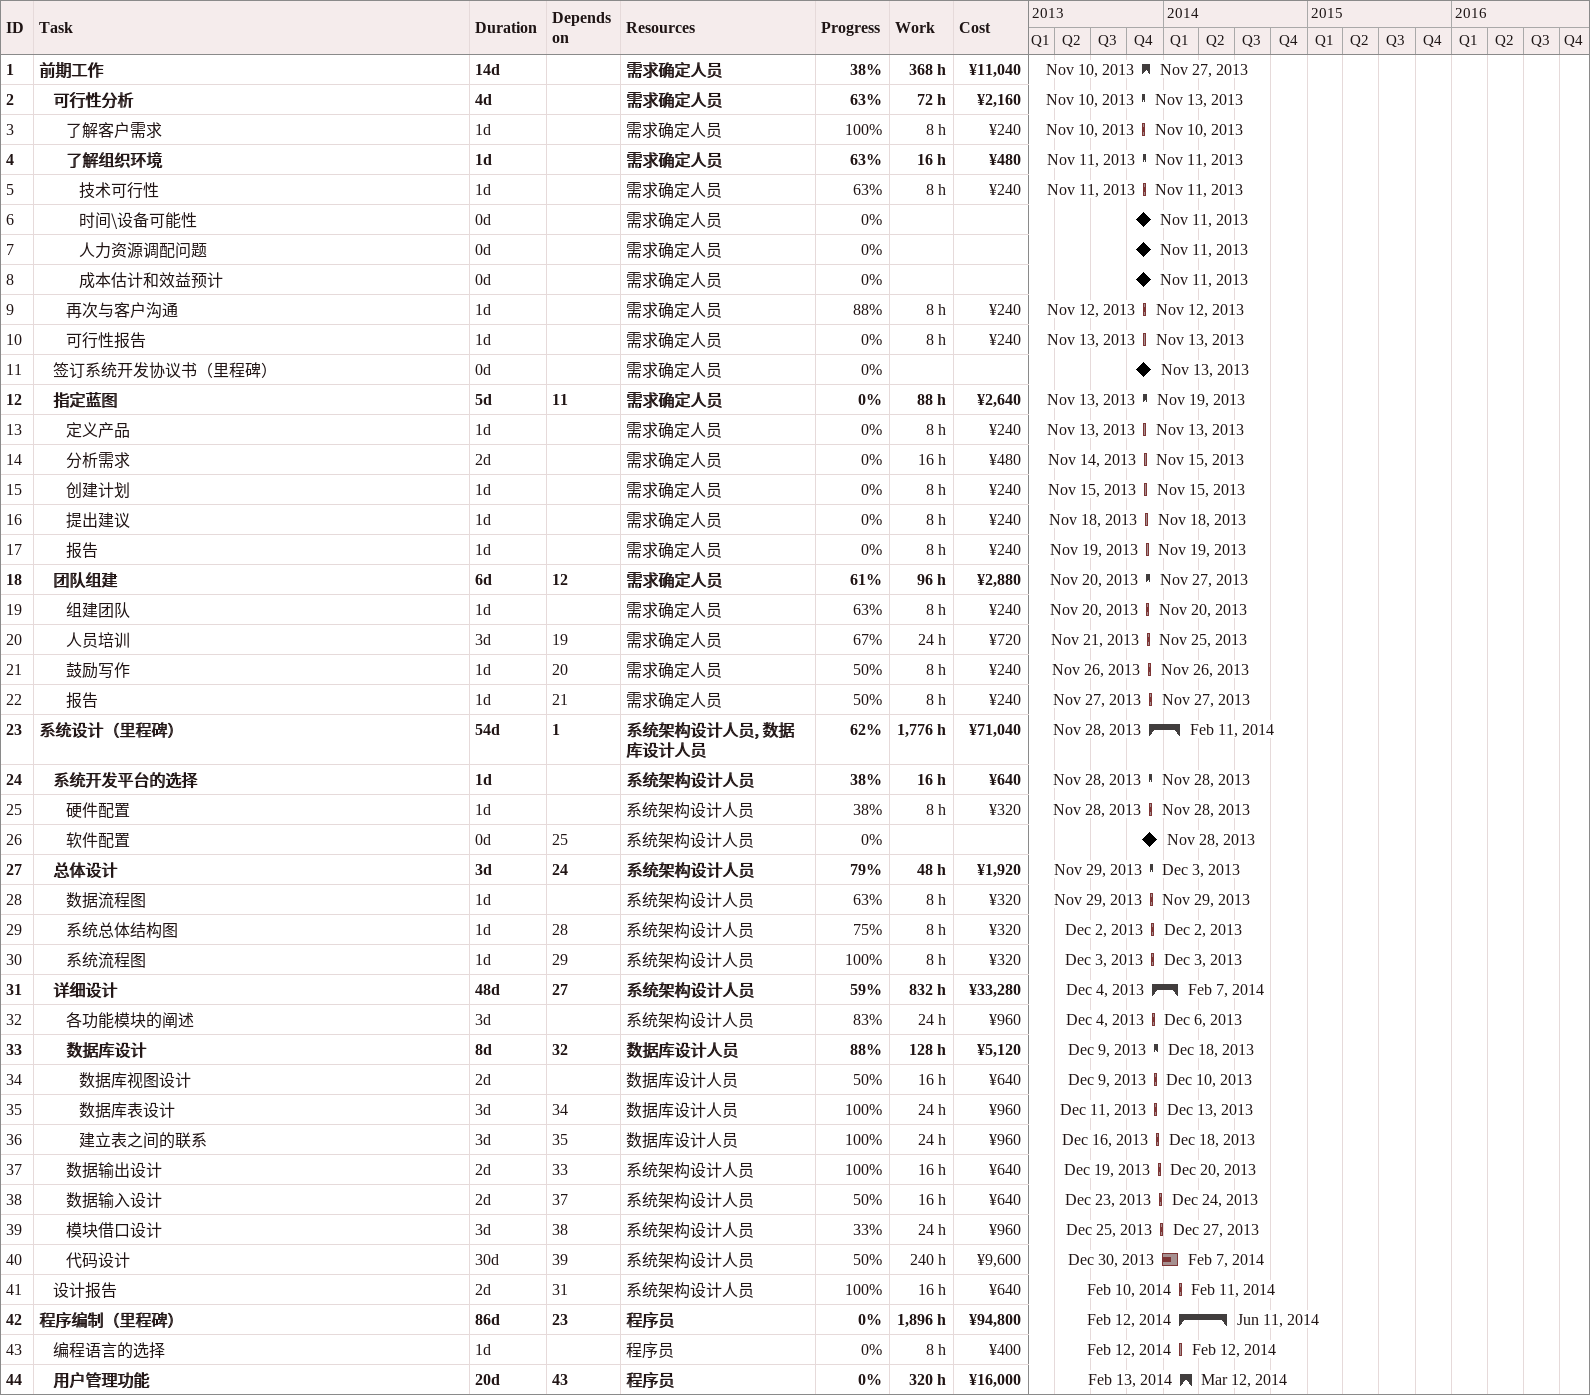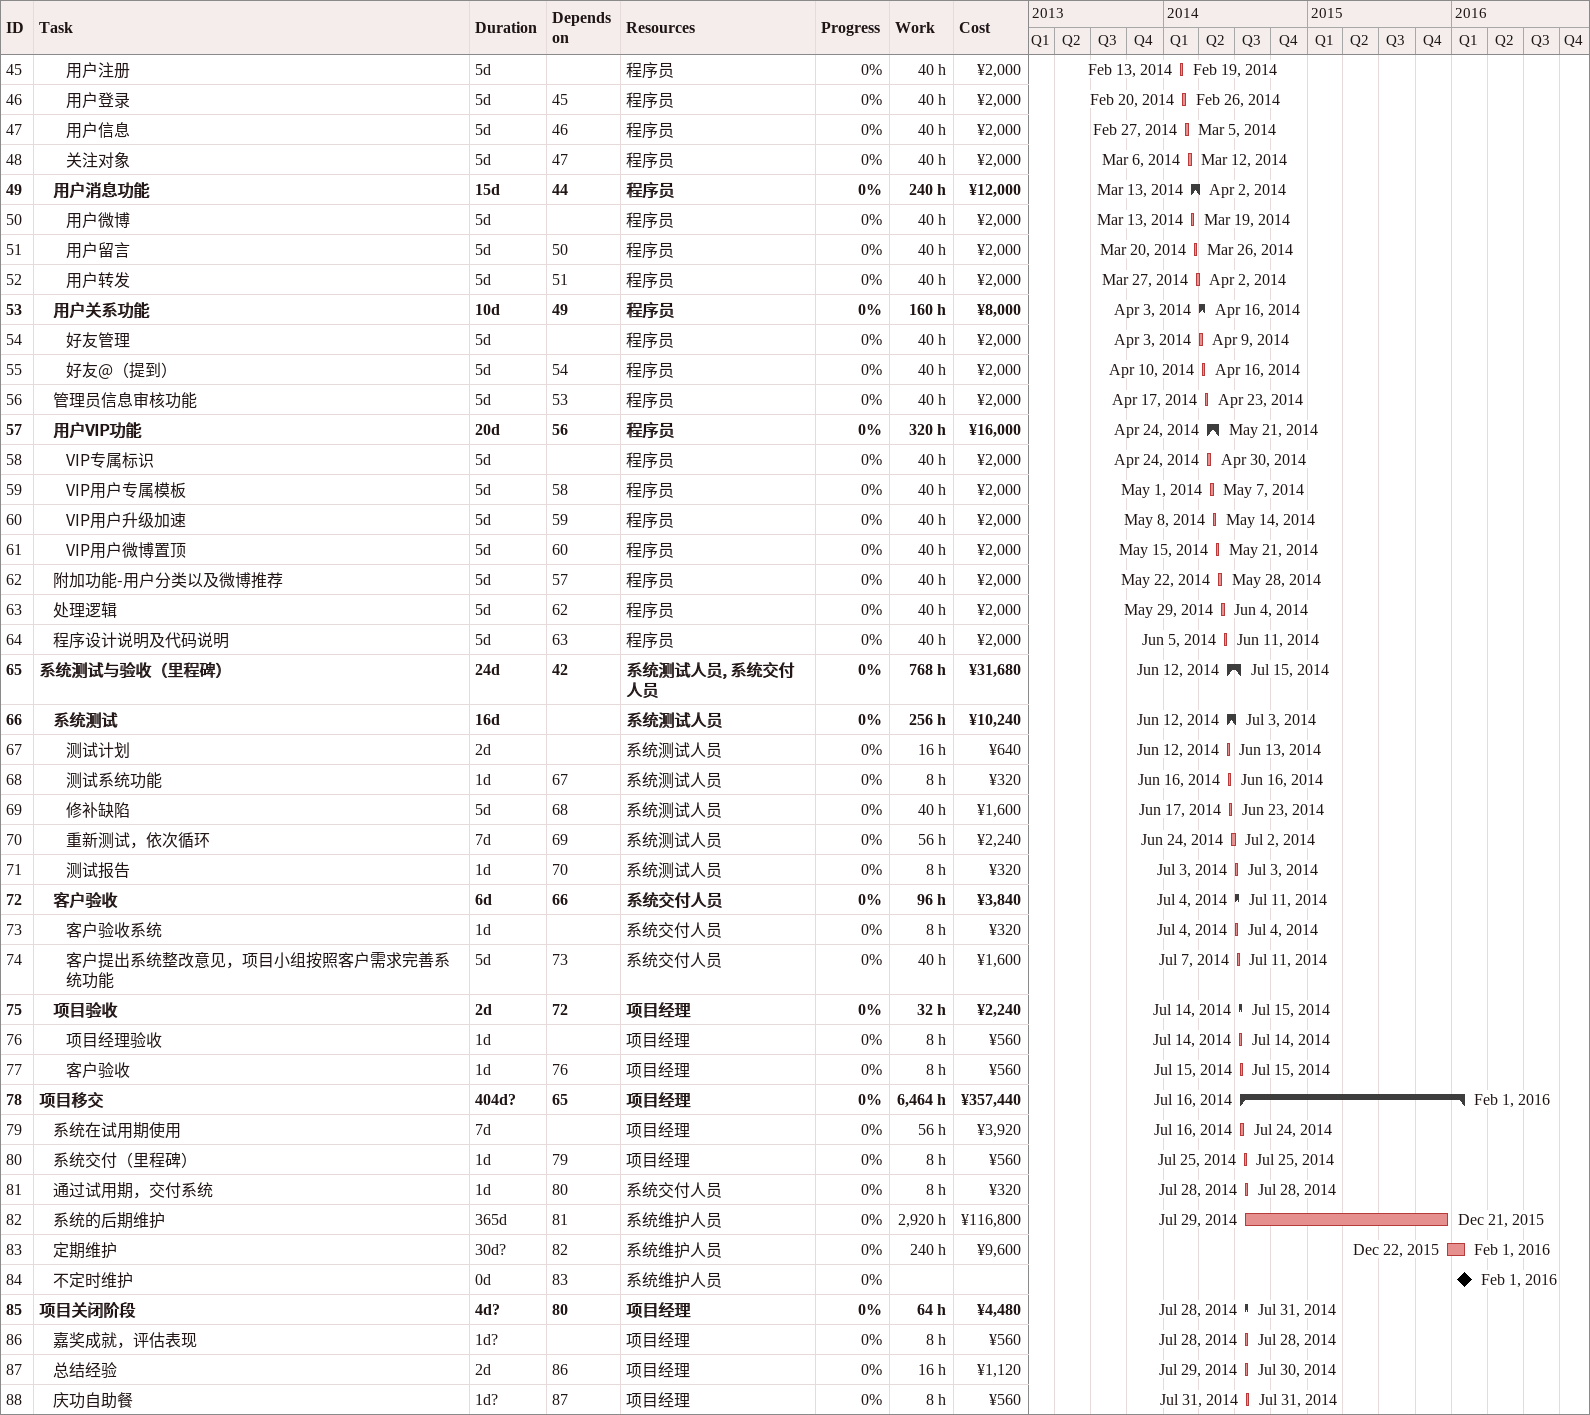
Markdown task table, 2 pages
| ID | Level | Task | Duration | Start | Finish | Predecessors | Resources | % complete | Work (h) | Cost (¥) |
|---|---|---|---|---|---|---|---|---|---|---|
| 1 | 1 | **前期工作** | 14d | 2013-11-10 | 2013-11-27 |  | 需求确定人员 | 38 | 368 | 11040 |
| 2 | 2 | **可行性分析** | 4d | 2013-11-10 | 2013-11-13 |  | 需求确定人员 | 63 | 72 | 2160 |
| 3 | 3 | 了解客户需求 | 1d | 2013-11-10 | 2013-11-10 |  | 需求确定人员 | 100 | 8 | 240 |
| 4 | 3 | **了解组织环境** | 1d | 2013-11-11 | 2013-11-11 |  | 需求确定人员 | 63 | 16 | 480 |
| 5 | 4 | 技术可行性 | 1d | 2013-11-11 | 2013-11-11 |  | 需求确定人员 | 63 | 8 | 240 |
| 6 | 4 | 时间\设备可能性 | 0d | 2013-11-11 | 2013-11-11 |  | 需求确定人员 | 0 |  |  |
| 7 | 4 | 人力资源调配问题 | 0d | 2013-11-11 | 2013-11-11 |  | 需求确定人员 | 0 |  |  |
| 8 | 4 | 成本估计和效益预计 | 0d | 2013-11-11 | 2013-11-11 |  | 需求确定人员 | 0 |  |  |
| 9 | 3 | 再次与客户沟通 | 1d | 2013-11-12 | 2013-11-12 |  | 需求确定人员 | 88 | 8 | 240 |
| 10 | 3 | 可行性报告 | 1d | 2013-11-13 | 2013-11-13 |  | 需求确定人员 | 0 | 8 | 240 |
| 11 | 2 | 签订系统开发协议书（里程碑） | 0d | 2013-11-13 | 2013-11-13 |  | 需求确定人员 | 0 |  |  |
| 12 | 2 | **指定蓝图** | 5d | 2013-11-13 | 2013-11-19 | 11 | 需求确定人员 | 0 | 88 | 2640 |
| 13 | 3 | 定义产品 | 1d | 2013-11-13 | 2013-11-13 |  | 需求确定人员 | 0 | 8 | 240 |
| 14 | 3 | 分析需求 | 2d | 2013-11-14 | 2013-11-15 |  | 需求确定人员 | 0 | 16 | 480 |
| 15 | 3 | 创建计划 | 1d | 2013-11-15 | 2013-11-15 |  | 需求确定人员 | 0 | 8 | 240 |
| 16 | 3 | 提出建议 | 1d | 2013-11-18 | 2013-11-18 |  | 需求确定人员 | 0 | 8 | 240 |
| 17 | 3 | 报告 | 1d | 2013-11-19 | 2013-11-19 |  | 需求确定人员 | 0 | 8 | 240 |
| 18 | 2 | **团队组建** | 6d | 2013-11-20 | 2013-11-27 | 12 | 需求确定人员 | 61 | 96 | 2880 |
| 19 | 3 | 组建团队 | 1d | 2013-11-20 | 2013-11-20 |  | 需求确定人员 | 63 | 8 | 240 |
| 20 | 3 | 人员培训 | 3d | 2013-11-21 | 2013-11-25 | 19 | 需求确定人员 | 67 | 24 | 720 |
| 21 | 3 | 鼓励写作 | 1d | 2013-11-26 | 2013-11-26 | 20 | 需求确定人员 | 50 | 8 | 240 |
| 22 | 3 | 报告 | 1d | 2013-11-27 | 2013-11-27 | 21 | 需求确定人员 | 50 | 8 | 240 |
| 23 | 1 | **系统设计（里程碑）** | 54d | 2013-11-28 | 2014-02-11 | 1 | 系统架构设计人员, 数据库设计人员 | 62 | 1776 | 71040 |
| 24 | 2 | **系统开发平台的选择** | 1d | 2013-11-28 | 2013-11-28 |  | 系统架构设计人员 | 38 | 16 | 640 |
| 25 | 3 | 硬件配置 | 1d | 2013-11-28 | 2013-11-28 |  | 系统架构设计人员 | 38 | 8 | 320 |
| 26 | 3 | 软件配置 | 0d | 2013-11-28 | 2013-11-28 | 25 | 系统架构设计人员 | 0 |  |  |
| 27 | 2 | **总体设计** | 3d | 2013-11-29 | 2013-12-03 | 24 | 系统架构设计人员 | 79 | 48 | 1920 |
| 28 | 3 | 数据流程图 | 1d | 2013-11-29 | 2013-11-29 |  | 系统架构设计人员 | 63 | 8 | 320 |
| 29 | 3 | 系统总体结构图 | 1d | 2013-12-02 | 2013-12-02 | 28 | 系统架构设计人员 | 75 | 8 | 320 |
| 30 | 3 | 系统流程图 | 1d | 2013-12-03 | 2013-12-03 | 29 | 系统架构设计人员 | 100 | 8 | 320 |
| 31 | 2 | **详细设计** | 48d | 2013-12-04 | 2014-02-07 | 27 | 系统架构设计人员 | 59 | 832 | 33280 |
| 32 | 3 | 各功能模块的阐述 | 3d | 2013-12-04 | 2013-12-06 |  | 系统架构设计人员 | 83 | 24 | 960 |
| 33 | 3 | **数据库设计** | 8d | 2013-12-09 | 2013-12-18 | 32 | 数据库设计人员 | 88 | 128 | 5120 |
| 34 | 4 | 数据库视图设计 | 2d | 2013-12-09 | 2013-12-10 |  | 数据库设计人员 | 50 | 16 | 640 |
| 35 | 4 | 数据库表设计 | 3d | 2013-12-11 | 2013-12-13 | 34 | 数据库设计人员 | 100 | 24 | 960 |
| 36 | 4 | 建立表之间的联系 | 3d | 2013-12-16 | 2013-12-18 | 35 | 数据库设计人员 | 100 | 24 | 960 |
| 37 | 3 | 数据输出设计 | 2d | 2013-12-19 | 2013-12-20 | 33 | 系统架构设计人员 | 100 | 16 | 640 |
| 38 | 3 | 数据输入设计 | 2d | 2013-12-23 | 2013-12-24 | 37 | 系统架构设计人员 | 50 | 16 | 640 |
| 39 | 3 | 模块借口设计 | 3d | 2013-12-25 | 2013-12-27 | 38 | 系统架构设计人员 | 33 | 24 | 960 |
| 40 | 3 | 代码设计 | 30d | 2013-12-30 | 2014-02-07 | 39 | 系统架构设计人员 | 50 | 240 | 9600 |
| 41 | 2 | 设计报告 | 2d | 2014-02-10 | 2014-02-11 | 31 | 系统架构设计人员 | 100 | 16 | 640 |
| 42 | 1 | **程序编制（里程碑）** | 86d | 2014-02-12 | 2014-06-11 | 23 | 程序员 | 0 | 1896 | 94800 |
| 43 | 2 | 编程语言的选择 | 1d | 2014-02-12 | 2014-02-12 |  | 程序员 | 0 | 8 | 400 |
| 44 | 2 | **用户管理功能** | 20d | 2014-02-13 | 2014-03-12 | 43 | 程序员 | 0 | 320 | 16000 |
| 45 | 3 | 用户注册 | 5d | 2014-02-13 | 2014-02-19 |  | 程序员 | 0 | 40 | 2000 |
| 46 | 3 | 用户登录 | 5d | 2014-02-20 | 2014-02-26 | 45 | 程序员 | 0 | 40 | 2000 |
| 47 | 3 | 用户信息 | 5d | 2014-02-27 | 2014-03-05 | 46 | 程序员 | 0 | 40 | 2000 |
| 48 | 3 | 关注对象 | 5d | 2014-03-06 | 2014-03-12 | 47 | 程序员 | 0 | 40 | 2000 |
| 49 | 2 | **用户消息功能** | 15d | 2014-03-13 | 2014-04-02 | 44 | 程序员 | 0 | 240 | 12000 |
| 50 | 3 | 用户微博 | 5d | 2014-03-13 | 2014-03-19 |  | 程序员 | 0 | 40 | 2000 |
| 51 | 3 | 用户留言 | 5d | 2014-03-20 | 2014-03-26 | 50 | 程序员 | 0 | 40 | 2000 |
| 52 | 3 | 用户转发 | 5d | 2014-03-27 | 2014-04-02 | 51 | 程序员 | 0 | 40 | 2000 |
| 53 | 2 | **用户关系功能** | 10d | 2014-04-03 | 2014-04-16 | 49 | 程序员 | 0 | 160 | 8000 |
| 54 | 3 | 好友管理 | 5d | 2014-04-03 | 2014-04-09 |  | 程序员 | 0 | 40 | 2000 |
| 55 | 3 | 好友@（提到） | 5d | 2014-04-10 | 2014-04-16 | 54 | 程序员 | 0 | 40 | 2000 |
| 56 | 2 | 管理员信息审核功能 | 5d | 2014-04-17 | 2014-04-23 | 53 | 程序员 | 0 | 40 | 2000 |
| 57 | 2 | **用户VIP功能** | 20d | 2014-04-24 | 2014-05-21 | 56 | 程序员 | 0 | 320 | 16000 |
| 58 | 3 | VIP专属标识 | 5d | 2014-04-24 | 2014-04-30 |  | 程序员 | 0 | 40 | 2000 |
| 59 | 3 | VIP用户专属模板 | 5d | 2014-05-01 | 2014-05-07 | 58 | 程序员 | 0 | 40 | 2000 |
| 60 | 3 | VIP用户升级加速 | 5d | 2014-05-08 | 2014-05-14 | 59 | 程序员 | 0 | 40 | 2000 |
| 61 | 3 | VIP用户微博置顶 | 5d | 2014-05-15 | 2014-05-21 | 60 | 程序员 | 0 | 40 | 2000 |
| 62 | 2 | 附加功能-用户分类以及微博推荐 | 5d | 2014-05-22 | 2014-05-28 | 57 | 程序员 | 0 | 40 | 2000 |
| 63 | 2 | 处理逻辑 | 5d | 2014-05-29 | 2014-06-04 | 62 | 程序员 | 0 | 40 | 2000 |
| 64 | 2 | 程序设计说明及代码说明 | 5d | 2014-06-05 | 2014-06-11 | 63 | 程序员 | 0 | 40 | 2000 |
| 65 | 1 | **系统测试与验收（里程碑）** | 24d | 2014-06-12 | 2014-07-15 | 42 | 系统测试人员, 系统交付人员 | 0 | 768 | 31680 |
| 66 | 2 | **系统测试** | 16d | 2014-06-12 | 2014-07-03 |  | 系统测试人员 | 0 | 256 | 10240 |
| 67 | 3 | 测试计划 | 2d | 2014-06-12 | 2014-06-13 |  | 系统测试人员 | 0 | 16 | 640 |
| 68 | 3 | 测试系统功能 | 1d | 2014-06-16 | 2014-06-16 | 67 | 系统测试人员 | 0 | 8 | 320 |
| 69 | 3 | 修补缺陷 | 5d | 2014-06-17 | 2014-06-23 | 68 | 系统测试人员 | 0 | 40 | 1600 |
| 70 | 3 | 重新测试，依次循环 | 7d | 2014-06-24 | 2014-07-02 | 69 | 系统测试人员 | 0 | 56 | 2240 |
| 71 | 3 | 测试报告 | 1d | 2014-07-03 | 2014-07-03 | 70 | 系统测试人员 | 0 | 8 | 320 |
| 72 | 2 | **客户验收** | 6d | 2014-07-04 | 2014-07-11 | 66 | 系统交付人员 | 0 | 96 | 3840 |
| 73 | 3 | 客户验收系统 | 1d | 2014-07-04 | 2014-07-04 |  | 系统交付人员 | 0 | 8 | 320 |
| 74 | 3 | 客户提出系统整改意见，项目小组按照客户需求完善系统功能 | 5d | 2014-07-07 | 2014-07-11 | 73 | 系统交付人员 | 0 | 40 | 1600 |
| 75 | 2 | **项目验收** | 2d | 2014-07-14 | 2014-07-15 | 72 | 项目经理 | 0 | 32 | 2240 |
| 76 | 3 | 项目经理验收 | 1d | 2014-07-14 | 2014-07-14 |  | 项目经理 | 0 | 8 | 560 |
| 77 | 3 | 客户验收 | 1d | 2014-07-15 | 2014-07-15 | 76 | 项目经理 | 0 | 8 | 560 |
| 78 | 1 | **项目移交** | 404d? | 2014-07-16 | 2016-02-01 | 65 | 项目经理 | 0 | 6464 | 357440 |
| 79 | 2 | 系统在试用期使用 | 7d | 2014-07-16 | 2014-07-24 |  | 项目经理 | 0 | 56 | 3920 |
| 80 | 2 | 系统交付（里程碑） | 1d | 2014-07-25 | 2014-07-25 | 79 | 项目经理 | 0 | 8 | 560 |
| 81 | 2 | 通过试用期，交付系统 | 1d | 2014-07-28 | 2014-07-28 | 80 | 系统交付人员 | 0 | 8 | 320 |
| 82 | 2 | 系统的后期维护 | 365d | 2014-07-29 | 2015-12-21 | 81 | 系统维护人员 | 0 | 2920 | 116800 |
| 83 | 2 | 定期维护 | 30d? | 2015-12-22 | 2016-02-01 | 82 | 系统维护人员 | 0 | 240 | 9600 |
| 84 | 2 | 不定时维护 | 0d | 2016-02-01 | 2016-02-01 | 83 | 系统维护人员 | 0 |  |  |
| 85 | 1 | **项目关闭阶段** | 4d? | 2014-07-28 | 2014-07-31 | 80 | 项目经理 | 0 | 64 | 4480 |
| 86 | 2 | 嘉奖成就，评估表现 | 1d? | 2014-07-28 | 2014-07-28 |  | 项目经理 | 0 | 8 | 560 |
| 87 | 2 | 总结经验 | 2d | 2014-07-29 | 2014-07-30 | 86 | 项目经理 | 0 | 16 | 1120 |
| 88 | 2 | 庆功自助餐 | 1d? | 2014-07-31 | 2014-07-31 | 87 | 项目经理 | 0 | 8 | 560 |
